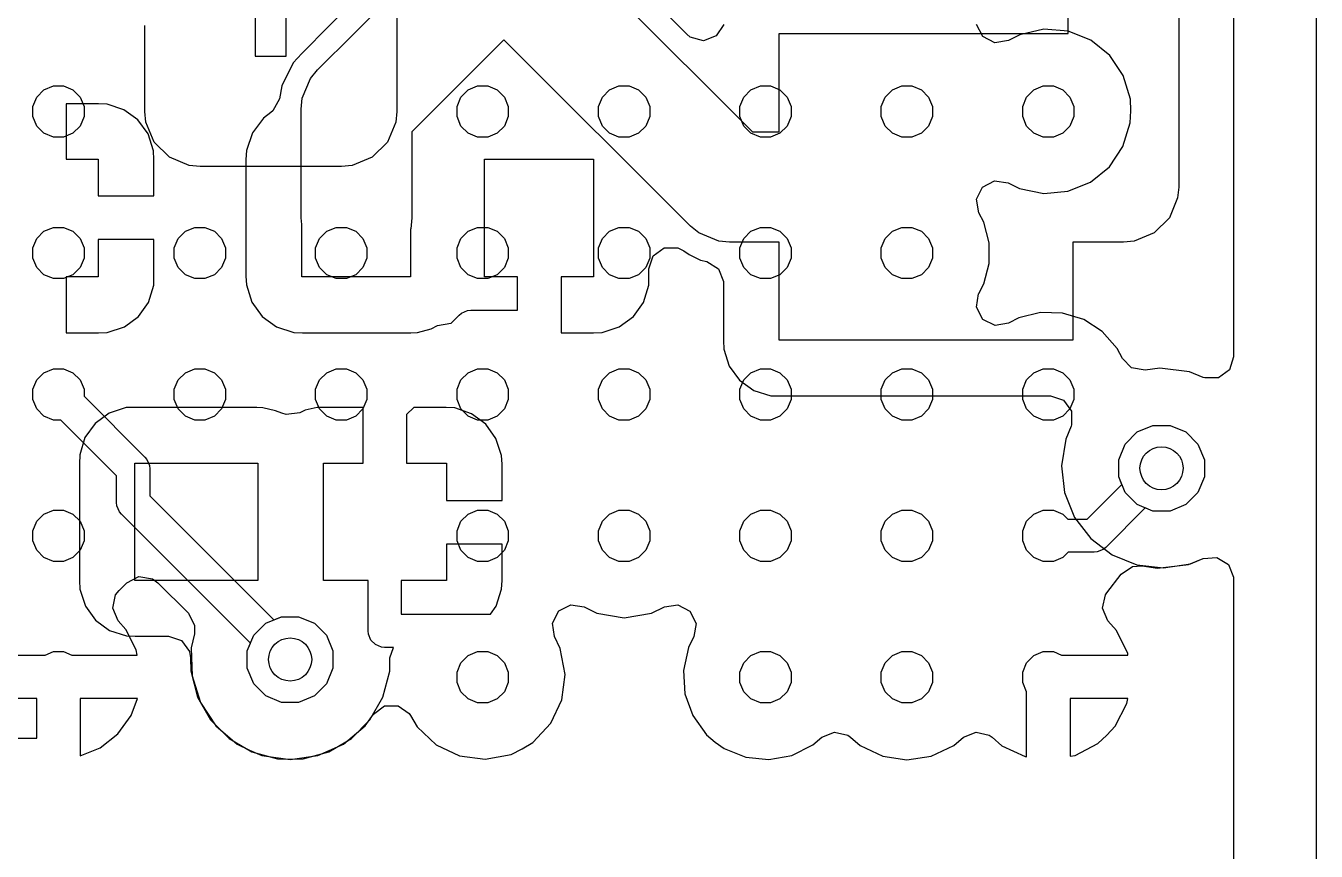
# Model space of a CAD drawing. Header units: inches. Extents: x 3.98 to 8.37, y -7.42 to -0.85.
# Drawn here: x 7.502 to 8.369, y -4.429 to -3.875 of the extents above; entities that cross this region are included whole.
import ezdxf

# ---------------------------------------------------------------- set-up
doc = ezdxf.new("R2010")
doc.units = ezdxf.units.IN
doc.header["$MEASUREMENT"] = 0
for name, color, linetype, true_color in [('Bottom Layer', 153, 'CONTINUOUS', 0x4d7fc4), ('Multi-Layer', 254, 'CONTINUOUS', 0xd0d2cd), ('Top Layer', 13, 'CONTINUOUS', 0xc83434)]:
    doc.layers.add(name, color=color, linetype=linetype, true_color=true_color)

msp = doc.modelspace()

# ---------------------------------------------------------------- linework, layer by layer
at = {"layer": 'Bottom Layer', "linetype": 'CONTINUOUS'}
for p, q in [((8.27678, -2.78939), (8.27678, -3.9833)), ((7.94632, -3.88067), (7.69711, -3.63146)), ((8.20253, -3.88011), (8.20253, -3.79387)), ((7.8497, -3.80555), (7.99033, -3.94618)), ((7.6981, -3.90465), (7.77095, -3.8318)), ((7.73865, -3.84186), (7.68765, -3.89359)), ((7.97114, -3.87413), (7.96608, -3.88179)), ((7.94864, -3.88256), (7.94632, -3.88067)), ((7.95748, -3.88501), (7.94864, -3.88256)), ((7.96608, -3.88179), (7.95748, -3.88501)), ((8.00842, -3.94618), (8.00842, -3.88011)), ((8.00842, -3.88011), (8.20253, -3.88011)), ((7.82345, -3.88431), (7.76148, -3.94628)), ((7.9487, -4.00956), (7.82345, -3.88431)), ((7.68188, -3.89982), (7.67409, -3.9154)), ((7.68765, -3.89359), (7.68188, -3.89982)), ((7.69348, -3.91028), (7.6981, -3.90465)), ((7.67409, -3.9154), (7.67253, -3.92398)), ((7.68794, -3.92366), (7.69348, -3.91028)), ((7.69348, -3.91028), (7.69348, -3.91028)), ((7.55093, -3.92741), (7.52929, -3.92741)), ((7.52929, -3.92741), (7.52929, -3.96459)), ((7.55675, -3.92764), (7.55093, -3.92741)), ((7.67253, -3.92398), (7.66818, -3.93206)), ((7.68722, -3.9309), (7.68794, -3.92366)), ((7.5681, -3.93132), (7.55675, -3.92764)), ((7.57751, -3.93816), (7.5681, -3.93132)), ((7.66687, -3.93318), (7.66181, -3.93701)), ((7.66818, -3.93206), (7.66687, -3.93318)), ((7.68722, -4.00406), (7.68722, -3.9309)), ((7.58434, -3.94757), (7.57751, -3.93816)), ((7.66181, -3.93701), (7.65437, -3.94695)), ((7.58803, -3.95891), (7.58434, -3.94757)), ((7.65437, -3.94695), (7.65041, -3.95878)), ((7.76148, -3.94628), (7.76148, -4.00406)), ((7.99033, -3.94618), (8.00842, -3.94618)), ((7.58826, -3.96474), (7.58803, -3.95891)), ((7.65041, -3.95878), (7.65011, -3.96481)), ((7.52929, -3.96459), (7.55085, -3.96459)), ((7.55085, -3.96459), (7.55085, -3.9893)), ((7.58826, -3.9893), (7.58826, -3.96474)), ((7.65011, -3.96481), (7.65011, -4.04309)), ((7.81044, -4.04352), (7.81044, -3.96459)), ((7.81044, -3.96459), (7.88352, -3.96459)), ((7.88352, -3.96459), (7.88352, -4.04352)), ((8.27678, -3.9833), (8.27607, -3.99055)), ((7.55085, -3.9893), (7.58826, -3.9893)), ((8.27607, -3.99055), (8.27052, -4.00393)), ((8.27607, -3.99055), (8.27607, -3.99055)), ((7.68766, -4.00851), (7.68722, -4.00406)), ((7.76148, -4.00406), (7.76076, -4.0113)), ((8.27052, -4.00393), (8.26028, -4.01417)), ((7.68766, -4.04352), (7.68766, -4.00851)), ((7.76076, -4.0113), (7.76075, -4.01134)), ((7.76075, -4.01134), (7.76075, -4.04352)), ((7.95432, -4.01417), (7.9487, -4.00956)), ((7.58826, -4.01853), (7.55085, -4.01853)), ((7.55085, -4.01853), (7.55085, -4.04352)), ((7.58826, -4.04326), (7.58826, -4.01853)), ((7.96771, -4.01972), (7.95432, -4.01417)), ((7.97495, -4.02043), (7.96771, -4.01972)), ((8.00842, -4.02043), (7.97495, -4.02043)), ((8.00842, -4.0862), (8.00842, -4.02043)), ((8.23965, -4.02043), (8.20574, -4.02043)), ((8.20574, -4.02043), (8.20574, -4.0862)), ((8.2469, -4.01972), (8.23965, -4.02043)), ((8.26028, -4.01417), (8.2469, -4.01972)), ((7.92078, -4.03826), (7.92362, -4.02953)), ((7.92362, -4.02953), (7.93104, -4.02414)), ((7.93104, -4.02414), (7.94022, -4.02414)), ((7.94022, -4.02414), (7.94427, -4.02618)), ((7.94427, -4.02618), (7.94777, -4.02868)), ((7.94777, -4.02868), (7.95558, -4.03231)), ((7.92078, -4.04326), (7.92078, -4.03826)), ((7.95558, -4.03231), (7.95976, -4.03337)), ((7.95976, -4.03337), (7.96752, -4.03827)), ((7.96752, -4.03827), (7.97091, -4.0468)), ((7.55085, -4.04352), (7.52929, -4.04352)), ((7.52929, -4.04352), (7.52929, -4.08115)), ((7.58816, -4.04931), (7.58826, -4.04326)), ((7.65011, -4.04309), (7.65034, -4.04903)), ((7.76075, -4.04352), (7.68766, -4.04352)), ((7.83259, -4.04352), (7.81044, -4.04352)), ((7.83259, -4.06607), (7.83259, -4.04352)), ((7.88352, -4.04352), (7.86182, -4.04352)), ((7.86182, -4.04352), (7.86182, -4.08115)), ((7.92068, -4.04931), (7.92078, -4.04326)), ((7.97091, -4.0468), (7.97094, -4.04776)), ((7.97094, -4.04776), (7.97094, -4.08629)), ((7.58463, -4.0608), (7.58816, -4.04931)), ((7.65034, -4.04903), (7.6541, -4.06059)), ((7.91716, -4.0608), (7.92068, -4.04931)), ((7.57784, -4.07036), (7.58463, -4.0608)), ((7.6541, -4.06059), (7.66107, -4.07019)), ((7.79899, -4.06628), (7.80116, -4.06607)), ((7.80116, -4.06607), (7.83259, -4.06607)), ((7.91036, -4.07036), (7.91716, -4.0608)), ((7.56837, -4.07729), (7.57784, -4.07036)), ((7.66107, -4.07019), (7.67067, -4.07716)), ((7.77873, -4.07637), (7.78775, -4.0747)), ((7.78775, -4.0747), (7.78788, -4.07473)), ((7.78788, -4.07473), (7.79328, -4.06933)), ((7.79328, -4.06933), (7.79497, -4.06795)), ((7.79497, -4.06795), (7.79899, -4.06628)), ((7.9009, -4.07729), (7.91036, -4.07036)), ((7.52929, -4.08115), (7.55101, -4.08115)), ((7.55101, -4.08115), (7.55694, -4.08098)), ((7.55694, -4.08098), (7.56837, -4.07729)), ((7.67067, -4.07716), (7.68223, -4.08092)), ((7.68223, -4.08092), (7.68817, -4.08115)), ((7.68817, -4.08115), (7.76081, -4.08115)), ((7.76081, -4.08115), (7.7654, -4.08105)), ((7.7654, -4.08105), (7.77456, -4.07863)), ((7.77456, -4.07863), (7.77873, -4.07637)), ((7.86182, -4.08115), (7.88353, -4.08115)), ((7.88353, -4.08115), (7.88947, -4.08098)), ((7.88947, -4.08098), (7.9009, -4.07729)), ((7.97094, -4.08629), (7.97111, -4.09224)), ((8.20574, -4.0862), (8.00842, -4.0862)), ((7.97111, -4.09224), (7.97478, -4.10368)), ((7.97478, -4.10368), (7.98171, -4.11314)), ((7.98171, -4.11314), (7.99127, -4.11994)), ((7.99127, -4.11994), (8.00276, -4.12345)), ((8.00276, -4.12345), (8.00881, -4.12353)), ((8.00881, -4.12353), (8.19069, -4.12353)), ((8.19069, -4.12353), (8.19942, -4.12637)), ((8.19942, -4.12637), (8.20481, -4.1338)), ((7.55818, -4.13517), (7.54871, -4.1421)), ((7.56961, -4.13148), (7.55818, -4.13517)), ((7.57555, -4.13131), (7.56961, -4.13148)), ((7.65744, -4.13131), (7.57555, -4.13131)), ((7.6614, -4.13156), (7.65744, -4.13131)), ((7.67004, -4.13358), (7.6614, -4.13156)), ((7.67413, -4.13528), (7.67004, -4.13358)), ((7.67709, -4.13617), (7.67413, -4.13528)), ((7.68619, -4.135), (7.67709, -4.13617)), ((7.68991, -4.13324), (7.68619, -4.135)), ((7.6979, -4.13137), (7.68991, -4.13324)), ((7.70188, -4.13131), (7.6979, -4.13137)), ((7.72881, -4.13131), (7.70188, -4.13131)), ((7.72881, -4.16879), (7.72881, -4.13131)), ((7.76283, -4.13131), (7.75804, -4.1361)), ((7.78462, -4.13131), (7.76283, -4.13131)), ((7.79032, -4.13167), (7.78462, -4.13131)), ((7.80173, -4.1356), (7.79032, -4.13167)), ((8.20481, -4.1338), (8.20481, -4.14297)), ((7.54871, -4.1421), (7.54192, -4.15166)), ((7.75804, -4.1361), (7.75804, -4.16879)), ((7.81118, -4.14262), (7.80173, -4.1356)), ((7.81808, -4.15217), (7.81118, -4.14262)), ((8.20442, -4.14405), (8.20089, -4.1526)), ((8.20481, -4.14297), (8.20442, -4.14405)), ((8.24893, -4.14782), (8.25951, -4.14344)), ((8.25951, -4.14344), (8.27096, -4.14344)), ((8.27096, -4.14344), (8.28154, -4.14782)), ((7.54192, -4.15166), (7.53839, -4.16315)), ((7.82184, -4.16362), (7.81808, -4.15217)), ((8.20089, -4.1526), (8.19808, -4.17062)), ((8.24084, -4.15592), (8.24893, -4.14782)), ((8.28154, -4.14782), (8.28963, -4.15592)), ((8.23645, -4.1665), (8.24084, -4.15592)), ((8.28963, -4.15592), (8.29401, -4.1665)), ((7.53839, -4.16315), (7.5383, -4.1692)), ((7.5383, -4.1692), (7.5383, -4.24772)), ((7.57552, -4.24772), (7.57552, -4.16879)), ((7.57552, -4.16879), (7.65817, -4.16879)), ((7.65817, -4.16879), (7.65817, -4.24772)), ((7.7021, -4.24772), (7.7021, -4.16879)), ((7.7021, -4.16879), (7.72881, -4.16879)), ((7.75804, -4.16879), (7.78475, -4.16879)), ((7.78475, -4.16879), (7.78475, -4.19393)), ((7.82212, -4.16943), (7.82184, -4.16362)), ((7.82212, -4.19393), (7.82212, -4.16943)), ((8.23645, -4.17795), (8.23645, -4.1665)), ((8.29401, -4.1665), (8.29401, -4.17795)), ((8.19808, -4.17062), (8.20012, -4.18849)), ((8.24084, -4.18852), (8.23645, -4.17795)), ((8.29401, -4.17795), (8.28963, -4.18852)), ((7.78475, -4.19393), (7.82212, -4.19393)), ((8.20012, -4.18849), (8.20683, -4.20519)), ((8.24893, -4.19662), (8.24084, -4.18852)), ((8.28963, -4.18852), (8.28154, -4.19662)), ((8.25951, -4.201), (8.24893, -4.19662)), ((8.27096, -4.201), (8.25951, -4.201)), ((8.28154, -4.19662), (8.27096, -4.201)), ((8.20683, -4.20519), (8.21773, -4.2195)), ((8.21773, -4.2195), (8.23205, -4.23041)), ((7.82212, -4.22316), (7.78475, -4.22316)), ((7.78475, -4.22316), (7.78475, -4.24772)), ((7.82212, -4.24772), (7.82212, -4.22316)), ((8.23205, -4.23041), (8.24874, -4.23712)), ((8.24874, -4.23712), (8.26662, -4.23916)), ((8.26662, -4.23916), (8.28464, -4.23635)), ((8.28464, -4.23635), (8.29319, -4.23282)), ((8.29319, -4.23282), (8.30234, -4.23211)), ((8.30234, -4.23211), (8.31016, -4.23692)), ((8.31016, -4.23692), (8.31366, -4.2454)), ((7.5383, -4.24772), (7.53852, -4.25354)), ((7.65817, -4.24772), (7.57552, -4.24772)), ((7.73213, -4.24772), (7.7021, -4.24772)), ((7.73213, -4.28141), (7.73213, -4.24772)), ((7.78475, -4.24772), (7.75442, -4.24772)), ((7.75442, -4.24772), (7.75442, -4.27026)), ((7.82189, -4.25354), (7.82212, -4.24772)), ((8.31366, -4.2454), (8.3137, -4.24655)), ((8.3137, -4.24655), (8.3137, -6.98495)), ((7.53852, -4.25354), (7.54221, -4.26489)), ((7.81821, -4.26489), (7.82189, -4.25354)), ((7.54221, -4.26489), (7.54905, -4.2743)), ((7.8143, -4.27026), (7.81821, -4.26489)), ((7.66347, -4.2763), (7.67405, -4.27192)), ((7.67405, -4.27192), (7.68549, -4.27192)), ((7.68549, -4.27192), (7.69607, -4.2763)), ((7.75442, -4.27026), (7.8143, -4.27026)), ((7.54905, -4.2743), (7.55846, -4.28113)), ((7.55846, -4.28113), (7.5698, -4.28482)), ((7.65537, -4.2844), (7.66347, -4.2763)), ((7.69607, -4.2763), (7.70417, -4.2844)), ((7.73235, -4.28358), (7.73213, -4.28141)), ((7.5698, -4.28482), (7.57563, -4.28505)), ((7.57563, -4.28505), (7.59799, -4.28505)), ((7.59799, -4.28505), (7.60672, -4.28788)), ((7.60672, -4.28788), (7.61211, -4.29531)), ((7.65099, -4.29498), (7.65537, -4.2844)), ((7.70417, -4.2844), (7.70855, -4.29498)), ((7.73401, -4.2876), (7.73235, -4.28358)), ((7.73709, -4.29067), (7.73401, -4.2876)), ((7.7411, -4.29234), (7.73709, -4.29067)), ((7.61211, -4.29531), (7.61284, -4.29958)), ((7.61284, -4.29958), (7.61303, -4.30864)), ((7.65099, -4.30643), (7.65099, -4.29498)), ((7.70855, -4.29498), (7.70855, -4.30643)), ((7.74328, -4.29255), (7.7411, -4.29234)), ((7.7493, -4.29255), (7.74328, -4.29255)), ((7.74665, -4.30864), (7.74685, -4.29958)), ((7.74685, -4.29958), (7.7493, -4.29255)), ((7.61303, -4.30864), (7.61753, -4.32595)), ((7.65537, -4.317), (7.65099, -4.30643)), ((7.70855, -4.30643), (7.70417, -4.317)), ((7.74215, -4.32595), (7.74665, -4.30864)), ((7.66347, -4.3251), (7.65537, -4.317)), ((7.70417, -4.317), (7.69607, -4.3251)), ((7.61753, -4.32595), (7.62627, -4.34129)), ((7.67405, -4.32948), (7.66347, -4.3251)), ((7.69607, -4.3251), (7.68549, -4.32948)), ((7.73341, -4.34129), (7.74215, -4.32595)), ((7.68549, -4.32948), (7.67405, -4.32948)), ((7.62627, -4.34129), (7.6387, -4.35384)), ((7.72098, -4.35383), (7.73341, -4.34129)), ((7.6387, -4.35384), (7.65396, -4.36271)), ((7.70572, -4.36271), (7.72098, -4.35383)), ((7.65396, -4.36271), (7.67123, -4.36737)), ((7.67123, -4.36737), (7.67984, -4.36762)), ((7.67984, -4.36762), (7.68845, -4.36736)), ((7.68845, -4.36736), (7.70572, -4.36271))]:
    msp.add_line(p, q, dxfattribs=at)
at = {"layer": 'Bottom Layer'}
for centre in [(8.26523, -4.17222), (7.67977, -4.3007)]:
    msp.add_circle(centre, 0.01447, dxfattribs=at)
at = {"layer": 'Multi-Layer', "linetype": 'CONTINUOUS'}
msp.add_line((8.36916, -1.24732), (8.36916, -7.02068), dxfattribs=at)
at = {"layer": 'Top Layer', "linetype": 'CONTINUOUS'}
for p, q in [((8.3137, -1.28305), (8.3137, -4.09746)), ((7.65638, -3.83772), (7.65638, -3.89531)), ((7.67714, -3.89531), (7.67714, -3.83772)), ((7.75139, -3.83772), (7.75139, -3.93244)), ((7.58213, -3.93244), (7.58213, -3.87485)), ((8.14515, -3.88218), (8.14095, -3.87402)), ((8.15335, -3.88631), (8.14515, -3.88218)), ((8.16997, -3.88094), (8.16241, -3.88484)), ((8.18624, -3.87729), (8.16997, -3.88094)), ((8.20251, -3.87858), (8.18624, -3.87729)), ((8.21768, -3.88462), (8.20251, -3.87858)), ((8.16241, -3.88484), (8.15335, -3.88631)), ((8.2304, -3.89486), (8.21768, -3.88462)), ((7.65638, -3.89531), (7.67714, -3.89531)), ((8.23952, -3.9084), (8.2304, -3.89486)), ((8.24431, -3.92428), (8.23952, -3.9084)), ((7.50952, -3.92284), (7.51436, -3.918)), ((7.51436, -3.918), (7.52068, -3.91538)), ((7.52068, -3.91538), (7.52753, -3.91538)), ((7.52753, -3.91538), (7.53385, -3.918)), ((7.53385, -3.918), (7.53869, -3.92284)), ((7.79454, -3.92284), (7.79938, -3.918)), ((7.79938, -3.918), (7.8057, -3.91538)), ((7.8057, -3.91538), (7.81255, -3.91538)), ((7.81255, -3.91538), (7.81887, -3.918)), ((7.81887, -3.918), (7.82371, -3.92284)), ((7.88955, -3.92284), (7.89439, -3.918)), ((7.89439, -3.918), (7.90071, -3.91538)), ((7.90071, -3.91538), (7.90755, -3.91538)), ((7.90755, -3.91538), (7.91388, -3.918)), ((7.91388, -3.918), (7.91872, -3.92284)), ((7.98456, -3.92284), (7.9894, -3.918)), ((7.9894, -3.918), (7.99572, -3.91538)), ((7.99572, -3.91538), (8.00256, -3.91538)), ((8.00256, -3.91538), (8.00888, -3.918)), ((8.00888, -3.918), (8.01372, -3.92284)), ((8.07956, -3.92284), (8.0844, -3.918)), ((8.0844, -3.918), (8.09073, -3.91538)), ((8.09073, -3.91538), (8.09757, -3.91538)), ((8.09757, -3.91538), (8.10389, -3.918)), ((8.10389, -3.918), (8.10873, -3.92284)), ((8.17457, -3.92284), (8.17941, -3.918)), ((8.17941, -3.918), (8.18573, -3.91538)), ((8.18573, -3.91538), (8.19258, -3.91538)), ((8.19258, -3.91538), (8.1989, -3.918)), ((8.1989, -3.918), (8.20374, -3.92284)), ((7.5069, -3.92916), (7.50952, -3.92284)), ((7.53869, -3.92284), (7.54131, -3.92916)), ((7.79192, -3.92916), (7.79454, -3.92284)), ((7.82371, -3.92284), (7.82633, -3.92916)), ((7.88693, -3.92916), (7.88955, -3.92284)), ((7.91872, -3.92284), (7.92134, -3.92916)), ((7.98194, -3.92916), (7.98456, -3.92284)), ((8.01372, -3.92284), (8.01634, -3.92916)), ((8.07694, -3.92916), (8.07956, -3.92284)), ((8.10873, -3.92284), (8.11135, -3.92916)), ((8.17195, -3.92916), (8.17457, -3.92284)), ((8.20374, -3.92284), (8.20636, -3.92916)), ((8.24453, -3.93218), (8.24431, -3.92428)), ((7.5069, -3.93601), (7.5069, -3.92916)), ((7.50952, -3.94233), (7.5069, -3.93601)), ((7.54131, -3.93601), (7.53869, -3.94233)), ((7.54131, -3.92916), (7.54131, -3.93601)), ((7.58285, -3.93968), (7.58213, -3.93244)), ((7.75139, -3.93244), (7.75068, -3.93968)), ((7.79192, -3.93601), (7.79192, -3.92916)), ((7.79454, -3.94233), (7.79192, -3.93601)), ((7.82633, -3.93601), (7.82371, -3.94233)), ((7.82633, -3.92916), (7.82633, -3.93601)), ((7.88693, -3.93601), (7.88693, -3.92916)), ((7.88955, -3.94233), (7.88693, -3.93601)), ((7.92134, -3.93601), (7.91872, -3.94233)), ((7.92134, -3.92916), (7.92134, -3.93601)), ((7.98194, -3.93601), (7.98194, -3.92916)), ((7.98456, -3.94233), (7.98194, -3.93601)), ((8.01634, -3.93601), (8.01372, -3.94233)), ((8.01634, -3.92916), (8.01634, -3.93601)), ((8.07694, -3.93601), (8.07694, -3.92916)), ((8.07956, -3.94233), (8.07694, -3.93601)), ((8.11135, -3.93601), (8.10873, -3.94233)), ((8.11135, -3.92916), (8.11135, -3.93601)), ((8.17195, -3.93601), (8.17195, -3.92916)), ((8.17457, -3.94233), (8.17195, -3.93601)), ((8.20636, -3.93601), (8.20374, -3.94233)), ((8.20636, -3.92916), (8.20636, -3.93601)), ((8.24419, -3.94015), (8.24453, -3.93218)), ((7.51436, -3.94717), (7.50952, -3.94233)), ((7.53869, -3.94233), (7.53385, -3.94717)), ((7.58839, -3.95306), (7.58285, -3.93968)), ((7.75068, -3.93968), (7.74513, -3.95306)), ((7.79938, -3.94717), (7.79454, -3.94233)), ((7.82371, -3.94233), (7.81887, -3.94717)), ((7.89439, -3.94717), (7.88955, -3.94233)), ((7.91872, -3.94233), (7.91388, -3.94717)), ((7.9894, -3.94717), (7.98456, -3.94233)), ((8.01372, -3.94233), (8.00888, -3.94717)), ((8.0844, -3.94717), (8.07956, -3.94233)), ((8.10873, -3.94233), (8.10389, -3.94717)), ((8.17941, -3.94717), (8.17457, -3.94233)), ((8.20374, -3.94233), (8.1989, -3.94717)), ((8.23932, -3.95606), (8.24419, -3.94015)), ((7.52068, -3.94979), (7.51436, -3.94717)), ((7.52753, -3.94979), (7.52068, -3.94979)), ((7.53385, -3.94717), (7.52753, -3.94979)), ((7.59863, -3.96331), (7.58839, -3.95306)), ((7.74513, -3.95306), (7.73489, -3.96331)), ((7.8057, -3.94979), (7.79938, -3.94717)), ((7.81255, -3.94979), (7.8057, -3.94979)), ((7.81887, -3.94717), (7.81255, -3.94979)), ((7.90071, -3.94979), (7.89439, -3.94717)), ((7.90755, -3.94979), (7.90071, -3.94979)), ((7.91388, -3.94717), (7.90755, -3.94979)), ((7.99572, -3.94979), (7.9894, -3.94717)), ((8.00256, -3.94979), (7.99572, -3.94979)), ((8.00888, -3.94717), (8.00256, -3.94979)), ((8.09073, -3.94979), (8.0844, -3.94717)), ((8.09757, -3.94979), (8.09073, -3.94979)), ((8.10389, -3.94717), (8.09757, -3.94979)), ((8.18573, -3.94979), (8.17941, -3.94717)), ((8.19258, -3.94979), (8.18573, -3.94979)), ((8.1989, -3.94717), (8.19258, -3.94979)), ((8.23018, -3.96961), (8.23932, -3.95606)), ((7.61201, -3.96885), (7.59863, -3.96331)), ((7.61926, -3.96956), (7.61201, -3.96885)), ((7.71426, -3.96956), (7.61926, -3.96956)), ((7.72151, -3.96885), (7.71426, -3.96956)), ((7.73489, -3.96331), (7.72151, -3.96885)), ((8.21749, -3.97991), (8.23018, -3.96961)), ((8.14497, -3.98332), (8.1531, -3.97905)), ((8.1531, -3.97905), (8.16218, -3.98036)), ((8.14091, -3.99155), (8.14497, -3.98332)), ((8.16218, -3.98036), (8.16226, -3.9804)), ((8.16226, -3.9804), (8.16981, -3.98419)), ((8.16981, -3.98419), (8.18608, -3.98756)), ((8.18608, -3.98756), (8.20236, -3.98607)), ((8.20236, -3.98607), (8.21749, -3.97991)), ((8.14247, -4.00059), (8.14091, -3.99155)), ((8.14582, -4.00698), (8.14247, -4.00059)), ((7.50952, -4.01785), (7.51436, -4.01301)), ((7.51436, -4.01301), (7.52068, -4.01039)), ((7.52068, -4.01039), (7.52753, -4.01039)), ((7.52753, -4.01039), (7.53385, -4.01301)), ((7.53385, -4.01301), (7.53869, -4.01785)), ((7.60453, -4.01785), (7.60937, -4.01301)), ((7.60937, -4.01301), (7.61569, -4.01039)), ((7.61569, -4.01039), (7.62253, -4.01039)), ((7.62253, -4.01039), (7.62886, -4.01301)), ((7.62886, -4.01301), (7.6337, -4.01785)), ((7.69953, -4.01785), (7.70437, -4.01301)), ((7.70437, -4.01301), (7.7107, -4.01039)), ((7.7107, -4.01039), (7.71754, -4.01039)), ((7.71754, -4.01039), (7.72386, -4.01301)), ((7.72386, -4.01301), (7.7287, -4.01785)), ((7.79454, -4.01785), (7.79938, -4.01301)), ((7.79938, -4.01301), (7.8057, -4.01039)), ((7.8057, -4.01039), (7.81255, -4.01039)), ((7.81255, -4.01039), (7.81887, -4.01301)), ((7.81887, -4.01301), (7.82371, -4.01785)), ((7.88955, -4.01785), (7.89439, -4.01301)), ((7.89439, -4.01301), (7.90071, -4.01039)), ((7.90071, -4.01039), (7.90755, -4.01039)), ((7.90755, -4.01039), (7.91388, -4.01301)), ((7.91388, -4.01301), (7.91872, -4.01785)), ((7.98456, -4.01785), (7.9894, -4.01301)), ((7.9894, -4.01301), (7.99572, -4.01039)), ((7.99572, -4.01039), (8.00256, -4.01039)), ((8.00256, -4.01039), (8.00888, -4.01301)), ((8.00888, -4.01301), (8.01372, -4.01785)), ((8.07956, -4.01785), (8.0844, -4.01301)), ((8.0844, -4.01301), (8.09073, -4.01039)), ((8.09073, -4.01039), (8.09757, -4.01039)), ((8.09757, -4.01039), (8.10389, -4.01301)), ((8.10389, -4.01301), (8.10873, -4.01785)), ((8.14944, -4.02069), (8.14582, -4.00698)), ((7.5069, -4.02417), (7.50952, -4.01785)), ((7.53869, -4.01785), (7.54131, -4.02417)), ((7.60191, -4.02417), (7.60453, -4.01785)), ((7.6337, -4.01785), (7.63631, -4.02417)), ((7.69692, -4.02417), (7.69953, -4.01785)), ((7.7287, -4.01785), (7.73132, -4.02417)), ((7.79192, -4.02417), (7.79454, -4.01785)), ((7.82371, -4.01785), (7.82633, -4.02417)), ((7.88693, -4.02417), (7.88955, -4.01785)), ((7.91872, -4.01785), (7.92134, -4.02417)), ((7.98194, -4.02417), (7.98456, -4.01785)), ((8.01372, -4.01785), (8.01634, -4.02417)), ((8.07694, -4.02417), (8.07956, -4.01785)), ((8.10873, -4.01785), (8.11135, -4.02417)), ((8.14944, -4.03464), (8.14944, -4.02069)), ((7.5069, -4.03101), (7.5069, -4.02417)), ((7.50952, -4.03734), (7.5069, -4.03101)), ((7.54131, -4.03101), (7.53869, -4.03734)), ((7.54131, -4.02417), (7.54131, -4.03101)), ((7.60191, -4.03101), (7.60191, -4.02417)), ((7.60453, -4.03734), (7.60191, -4.03101)), ((7.63631, -4.03101), (7.6337, -4.03734)), ((7.63631, -4.02417), (7.63631, -4.03101)), ((7.69692, -4.03101), (7.69692, -4.02417)), ((7.69953, -4.03734), (7.69692, -4.03101)), ((7.73132, -4.03101), (7.7287, -4.03734)), ((7.73132, -4.02417), (7.73132, -4.03101)), ((7.79192, -4.03101), (7.79192, -4.02417)), ((7.79454, -4.03734), (7.79192, -4.03101)), ((7.82633, -4.03101), (7.82371, -4.03734)), ((7.82633, -4.02417), (7.82633, -4.03101)), ((7.88693, -4.03101), (7.88693, -4.02417)), ((7.88955, -4.03734), (7.88693, -4.03101)), ((7.92134, -4.03101), (7.91872, -4.03734)), ((7.92134, -4.02417), (7.92134, -4.03101)), ((7.98194, -4.03101), (7.98194, -4.02417)), ((7.98456, -4.03734), (7.98194, -4.03101)), ((8.01634, -4.03101), (8.01372, -4.03734)), ((8.01634, -4.02417), (8.01634, -4.03101)), ((8.07694, -4.03101), (8.07694, -4.02417)), ((8.07956, -4.03734), (8.07694, -4.03101)), ((8.11135, -4.03101), (8.10873, -4.03734)), ((8.11135, -4.02417), (8.11135, -4.03101)), ((7.51436, -4.04218), (7.50952, -4.03734)), ((7.53869, -4.03734), (7.53385, -4.04218)), ((7.60937, -4.04218), (7.60453, -4.03734)), ((7.6337, -4.03734), (7.62886, -4.04218)), ((7.70437, -4.04218), (7.69953, -4.03734)), ((7.7287, -4.03734), (7.72386, -4.04218)), ((7.79938, -4.04218), (7.79454, -4.03734)), ((7.82371, -4.03734), (7.81887, -4.04218)), ((7.89439, -4.04218), (7.88955, -4.03734)), ((7.91872, -4.03734), (7.91388, -4.04218)), ((7.9894, -4.04218), (7.98456, -4.03734)), ((8.01372, -4.03734), (8.00888, -4.04218)), ((8.0844, -4.04218), (8.07956, -4.03734)), ((8.10873, -4.03734), (8.10389, -4.04218)), ((8.14582, -4.04835), (8.14944, -4.03464)), ((7.52068, -4.04479), (7.51436, -4.04218)), ((7.52753, -4.04479), (7.52068, -4.04479)), ((7.53385, -4.04218), (7.52753, -4.04479)), ((7.61569, -4.04479), (7.60937, -4.04218)), ((7.62253, -4.04479), (7.61569, -4.04479)), ((7.62886, -4.04218), (7.62253, -4.04479)), ((7.7107, -4.04479), (7.70437, -4.04218)), ((7.71754, -4.04479), (7.7107, -4.04479)), ((7.72386, -4.04218), (7.71754, -4.04479)), ((7.8057, -4.04479), (7.79938, -4.04218)), ((7.81255, -4.04479), (7.8057, -4.04479)), ((7.81887, -4.04218), (7.81255, -4.04479)), ((7.90071, -4.04479), (7.89439, -4.04218)), ((7.90755, -4.04479), (7.90071, -4.04479)), ((7.91388, -4.04218), (7.90755, -4.04479)), ((7.99572, -4.04479), (7.9894, -4.04218)), ((8.00256, -4.04479), (7.99572, -4.04479)), ((8.00888, -4.04218), (8.00256, -4.04479)), ((8.09073, -4.04479), (8.0844, -4.04218)), ((8.09757, -4.04479), (8.09073, -4.04479)), ((8.10389, -4.04218), (8.09757, -4.04479)), ((8.14247, -4.05474), (8.14582, -4.04835)), ((8.14096, -4.06408), (8.14233, -4.055)), ((8.14233, -4.055), (8.14247, -4.05474)), ((8.14518, -4.07222), (8.14096, -4.06408)), ((8.15339, -4.07633), (8.14518, -4.07222)), ((8.16245, -4.07483), (8.15339, -4.07633)), ((8.16931, -4.07127), (8.16245, -4.07483)), ((8.18399, -4.06757), (8.16931, -4.07127)), ((8.19881, -4.06797), (8.18399, -4.06757)), ((8.21297, -4.07235), (8.19881, -4.06797)), ((8.22541, -4.0804), (8.21297, -4.07235)), ((8.23537, -4.09169), (8.22541, -4.0804)), ((8.23891, -4.09848), (8.23537, -4.09169)), ((8.24517, -4.10476), (8.23891, -4.09848)), ((8.3137, -4.09746), (8.31087, -4.10619)), ((7.50952, -4.11285), (7.51436, -4.10802)), ((7.51436, -4.10802), (7.52068, -4.1054)), ((7.52068, -4.1054), (7.52753, -4.1054)), ((7.52753, -4.1054), (7.53385, -4.10802)), ((7.53385, -4.10802), (7.53869, -4.11285)), ((7.60453, -4.11285), (7.60937, -4.10802)), ((7.60937, -4.10802), (7.61569, -4.1054)), ((7.61569, -4.1054), (7.62253, -4.1054)), ((7.62253, -4.1054), (7.62886, -4.10802)), ((7.62886, -4.10802), (7.6337, -4.11285)), ((7.69953, -4.11285), (7.70437, -4.10802)), ((7.70437, -4.10802), (7.7107, -4.1054)), ((7.7107, -4.1054), (7.71754, -4.1054)), ((7.71754, -4.1054), (7.72386, -4.10802)), ((7.72386, -4.10802), (7.7287, -4.11285)), ((7.79454, -4.11285), (7.79938, -4.10802)), ((7.79938, -4.10802), (7.8057, -4.1054)), ((7.8057, -4.1054), (7.81255, -4.1054)), ((7.81255, -4.1054), (7.81887, -4.10802)), ((7.81887, -4.10802), (7.82371, -4.11285)), ((7.88955, -4.11285), (7.89439, -4.10802)), ((7.89439, -4.10802), (7.90071, -4.1054)), ((7.90071, -4.1054), (7.90755, -4.1054)), ((7.90755, -4.1054), (7.91388, -4.10802)), ((7.91388, -4.10802), (7.91872, -4.11285)), ((7.98456, -4.11285), (7.9894, -4.10802)), ((7.9894, -4.10802), (7.99572, -4.1054)), ((7.99572, -4.1054), (8.00256, -4.1054)), ((8.00256, -4.1054), (8.00888, -4.10802)), ((8.00888, -4.10802), (8.01372, -4.11285)), ((8.07956, -4.11285), (8.0844, -4.10802)), ((8.0844, -4.10802), (8.09073, -4.1054)), ((8.09073, -4.1054), (8.09757, -4.1054)), ((8.09757, -4.1054), (8.10389, -4.10802)), ((8.10389, -4.10802), (8.10873, -4.11285)), ((8.17457, -4.11285), (8.17941, -4.10802)), ((8.17941, -4.10802), (8.18573, -4.1054)), ((8.18573, -4.1054), (8.19258, -4.1054)), ((8.19258, -4.1054), (8.1989, -4.10802)), ((8.1989, -4.10802), (8.20374, -4.11285)), ((8.25422, -4.10631), (8.24517, -4.10476)), ((8.26411, -4.10487), (8.25422, -4.10631)), ((8.28393, -4.10734), (8.26411, -4.10487)), ((8.29315, -4.11117), (8.28393, -4.10734)), ((8.31087, -4.10619), (8.30344, -4.11158)), ((7.5069, -4.11918), (7.50952, -4.11285)), ((7.53869, -4.11285), (7.54131, -4.11918)), ((7.60191, -4.11918), (7.60453, -4.11285)), ((7.6337, -4.11285), (7.63631, -4.11918)), ((7.69692, -4.11918), (7.69953, -4.11285)), ((7.7287, -4.11285), (7.73132, -4.11918)), ((7.79192, -4.11918), (7.79454, -4.11285)), ((7.82371, -4.11285), (7.82633, -4.11918)), ((7.88693, -4.11918), (7.88955, -4.11285)), ((7.91872, -4.11285), (7.92134, -4.11918)), ((7.98194, -4.11918), (7.98456, -4.11285)), ((8.01372, -4.11285), (8.01634, -4.11918)), ((8.07694, -4.11918), (8.07956, -4.11285)), ((8.10873, -4.11285), (8.11135, -4.11918)), ((8.17195, -4.11918), (8.17457, -4.11285)), ((8.20374, -4.11285), (8.20636, -4.11918)), ((8.29426, -4.11158), (8.29315, -4.11117)), ((8.30344, -4.11158), (8.29426, -4.11158)), ((7.5069, -4.12602), (7.5069, -4.11918)), ((7.50952, -4.13234), (7.5069, -4.12602)), ((7.54131, -4.11918), (7.54131, -4.12388)), ((7.54131, -4.12388), (7.58219, -4.1647)), ((7.60191, -4.12602), (7.60191, -4.11918)), ((7.60453, -4.13234), (7.60191, -4.12602)), ((7.63631, -4.12602), (7.6337, -4.13234)), ((7.63631, -4.11918), (7.63631, -4.12602)), ((7.69692, -4.12602), (7.69692, -4.11918)), ((7.69953, -4.13234), (7.69692, -4.12602)), ((7.73132, -4.12602), (7.7287, -4.13234)), ((7.73132, -4.11918), (7.73132, -4.12602)), ((7.79192, -4.12602), (7.79192, -4.11918)), ((7.79454, -4.13234), (7.79192, -4.12602)), ((7.82633, -4.12602), (7.82371, -4.13234)), ((7.82633, -4.11918), (7.82633, -4.12602)), ((7.88693, -4.12602), (7.88693, -4.11918)), ((7.88955, -4.13234), (7.88693, -4.12602)), ((7.92134, -4.12602), (7.91872, -4.13234)), ((7.92134, -4.11918), (7.92134, -4.12602)), ((7.98194, -4.12602), (7.98194, -4.11918)), ((7.98456, -4.13234), (7.98194, -4.12602)), ((8.01634, -4.12602), (8.01372, -4.13234)), ((8.01634, -4.11918), (8.01634, -4.12602)), ((8.07694, -4.12602), (8.07694, -4.11918)), ((8.07956, -4.13234), (8.07694, -4.12602)), ((8.11135, -4.12602), (8.10873, -4.13234)), ((8.11135, -4.11918), (8.11135, -4.12602)), ((8.17195, -4.12602), (8.17195, -4.11918)), ((8.17457, -4.13234), (8.17195, -4.12602)), ((8.20636, -4.12602), (8.20374, -4.13234)), ((8.20636, -4.11918), (8.20636, -4.12602)), ((7.51436, -4.13718), (7.50952, -4.13234)), ((7.60937, -4.13718), (7.60453, -4.13234)), ((7.6337, -4.13234), (7.62886, -4.13718)), ((7.70437, -4.13718), (7.69953, -4.13234)), ((7.7287, -4.13234), (7.72386, -4.13718)), ((7.79938, -4.13718), (7.79454, -4.13234)), ((7.82371, -4.13234), (7.81887, -4.13718)), ((7.89439, -4.13718), (7.88955, -4.13234)), ((7.91872, -4.13234), (7.91388, -4.13718)), ((7.9894, -4.13718), (7.98456, -4.13234)), ((8.01372, -4.13234), (8.00888, -4.13718)), ((8.0844, -4.13718), (8.07956, -4.13234)), ((8.10873, -4.13234), (8.10389, -4.13718)), ((8.17941, -4.13718), (8.17457, -4.13234)), ((8.20374, -4.13234), (8.1989, -4.13718)), ((7.52068, -4.1398), (7.51436, -4.13718)), ((7.52571, -4.1398), (7.52068, -4.1398)), ((7.56317, -4.17721), (7.52571, -4.1398)), ((7.61569, -4.1398), (7.60937, -4.13718)), ((7.62253, -4.1398), (7.61569, -4.1398)), ((7.62886, -4.13718), (7.62253, -4.1398)), ((7.7107, -4.1398), (7.70437, -4.13718)), ((7.71754, -4.1398), (7.7107, -4.1398)), ((7.72386, -4.13718), (7.71754, -4.1398)), ((7.8057, -4.1398), (7.79938, -4.13718)), ((7.81255, -4.1398), (7.8057, -4.1398)), ((7.81887, -4.13718), (7.81255, -4.1398)), ((7.90071, -4.1398), (7.89439, -4.13718)), ((7.90755, -4.1398), (7.90071, -4.1398)), ((7.91388, -4.13718), (7.90755, -4.1398)), ((7.99572, -4.1398), (7.9894, -4.13718)), ((8.00256, -4.1398), (7.99572, -4.1398)), ((8.00888, -4.13718), (8.00256, -4.1398)), ((8.09073, -4.1398), (8.0844, -4.13718)), ((8.09757, -4.1398), (8.09073, -4.1398)), ((8.10389, -4.13718), (8.09757, -4.1398)), ((8.18573, -4.1398), (8.17941, -4.13718)), ((8.19258, -4.1398), (8.18573, -4.1398)), ((8.1989, -4.13718), (8.19258, -4.1398)), ((8.24893, -4.14782), (8.25951, -4.14344)), ((8.25951, -4.14344), (8.27096, -4.14344)), ((8.27096, -4.14344), (8.28154, -4.14782)), ((8.24084, -4.15592), (8.24893, -4.14782)), ((8.28154, -4.14782), (8.28963, -4.15592)), ((8.23645, -4.1665), (8.24084, -4.15592)), ((8.28963, -4.15592), (8.29401, -4.1665)), ((7.58219, -4.1647), (7.58357, -4.16639)), ((7.58357, -4.16639), (7.58358, -4.16639)), ((7.58358, -4.16639), (7.58358, -4.1664)), ((7.58358, -4.1664), (7.58441, -4.16841)), ((7.58441, -4.16841), (7.58524, -4.17041)), ((8.23645, -4.17795), (8.23645, -4.1665)), ((8.29401, -4.1665), (8.29401, -4.17795)), ((7.56317, -4.19524), (7.56317, -4.17721)), ((7.58524, -4.17041), (7.58524, -4.17041)), ((7.58524, -4.17041), (7.58524, -4.17041)), ((7.58524, -4.17041), (7.58546, -4.17259)), ((7.58546, -4.17259), (7.58546, -4.19063)), ((8.23859, -4.1831), (8.23645, -4.17795)), ((8.29401, -4.17795), (8.28963, -4.18852)), ((8.21531, -4.20639), (8.23859, -4.1831)), ((7.56338, -4.19742), (7.56317, -4.19524)), ((7.58546, -4.19063), (7.66889, -4.27406)), ((8.28963, -4.18852), (8.28154, -4.19662)), ((7.50952, -4.20786), (7.51436, -4.20302)), ((7.51436, -4.20302), (7.52068, -4.2004)), ((7.52068, -4.2004), (7.52753, -4.2004)), ((7.52753, -4.2004), (7.53385, -4.20302)), ((7.53385, -4.20302), (7.53869, -4.20786)), ((7.56504, -4.20143), (7.56338, -4.19742)), ((7.56643, -4.20312), (7.56504, -4.20143)), ((7.65313, -4.28982), (7.56643, -4.20312)), ((7.79454, -4.20786), (7.79938, -4.20302)), ((7.79938, -4.20302), (7.8057, -4.2004)), ((7.8057, -4.2004), (7.81255, -4.2004)), ((7.81255, -4.2004), (7.81887, -4.20302)), ((7.81887, -4.20302), (7.82371, -4.20786)), ((7.88955, -4.20786), (7.89439, -4.20302)), ((7.89439, -4.20302), (7.90071, -4.2004)), ((7.90071, -4.2004), (7.90755, -4.2004)), ((7.90755, -4.2004), (7.91388, -4.20302)), ((7.91388, -4.20302), (7.91872, -4.20786)), ((7.98456, -4.20786), (7.9894, -4.20302)), ((7.9894, -4.20302), (7.99572, -4.2004)), ((7.99572, -4.2004), (8.00256, -4.2004)), ((8.00256, -4.2004), (8.00888, -4.20302)), ((8.00888, -4.20302), (8.01372, -4.20786)), ((8.07956, -4.20786), (8.0844, -4.20302)), ((8.0844, -4.20302), (8.09073, -4.2004)), ((8.09073, -4.2004), (8.09757, -4.2004)), ((8.09757, -4.2004), (8.10389, -4.20302)), ((8.10389, -4.20302), (8.10873, -4.20786)), ((8.17457, -4.20786), (8.17941, -4.20302)), ((8.17941, -4.20302), (8.18573, -4.2004)), ((8.18573, -4.2004), (8.19258, -4.2004)), ((8.19258, -4.2004), (8.1989, -4.20302)), ((8.1989, -4.20302), (8.20226, -4.20639)), ((8.25435, -4.19886), (8.2278, -4.22541)), ((8.25951, -4.201), (8.25435, -4.19886)), ((8.27096, -4.201), (8.25951, -4.201)), ((8.28154, -4.19662), (8.27096, -4.201)), ((7.5069, -4.21418), (7.50952, -4.20786)), ((7.53869, -4.20786), (7.54131, -4.21418)), ((7.79192, -4.21418), (7.79454, -4.20786)), ((7.82371, -4.20786), (7.82633, -4.21418)), ((7.88693, -4.21418), (7.88955, -4.20786)), ((7.91872, -4.20786), (7.92134, -4.21418)), ((7.98194, -4.21418), (7.98456, -4.20786)), ((8.01372, -4.20786), (8.01634, -4.21418)), ((8.07694, -4.21418), (8.07956, -4.20786)), ((8.10873, -4.20786), (8.11135, -4.21418)), ((8.17195, -4.21418), (8.17457, -4.20786)), ((8.20226, -4.20639), (8.21531, -4.20639)), ((7.5069, -4.22103), (7.5069, -4.21418)), ((7.50952, -4.22735), (7.5069, -4.22103)), ((7.54131, -4.22103), (7.53869, -4.22735)), ((7.54131, -4.21418), (7.54131, -4.22103)), ((7.79192, -4.22103), (7.79192, -4.21418)), ((7.79454, -4.22735), (7.79192, -4.22103)), ((7.82633, -4.22103), (7.82371, -4.22735)), ((7.82633, -4.21418), (7.82633, -4.22103)), ((7.88693, -4.22103), (7.88693, -4.21418)), ((7.88955, -4.22735), (7.88693, -4.22103)), ((7.92134, -4.22103), (7.91872, -4.22735)), ((7.92134, -4.21418), (7.92134, -4.22103)), ((7.98194, -4.22103), (7.98194, -4.21418)), ((7.98456, -4.22735), (7.98194, -4.22103)), ((8.01634, -4.22103), (8.01372, -4.22735)), ((8.01634, -4.21418), (8.01634, -4.22103)), ((8.07694, -4.22103), (8.07694, -4.21418)), ((8.07956, -4.22735), (8.07694, -4.22103)), ((8.11135, -4.22103), (8.10873, -4.22735)), ((8.11135, -4.21418), (8.11135, -4.22103)), ((8.17195, -4.22103), (8.17195, -4.21418)), ((8.17457, -4.22735), (8.17195, -4.22103)), ((7.51436, -4.23219), (7.50952, -4.22735)), ((7.53869, -4.22735), (7.53385, -4.23219)), ((7.79938, -4.23219), (7.79454, -4.22735)), ((7.82371, -4.22735), (7.81887, -4.23219)), ((7.89439, -4.23219), (7.88955, -4.22735)), ((7.91872, -4.22735), (7.91388, -4.23219)), ((7.9894, -4.23219), (7.98456, -4.22735)), ((8.01372, -4.22735), (8.00888, -4.23219)), ((8.0844, -4.23219), (8.07956, -4.22735)), ((8.10873, -4.22735), (8.10389, -4.23219)), ((8.17941, -4.23219), (8.17457, -4.22735)), ((8.20241, -4.22868), (8.1989, -4.23219)), ((8.21992, -4.22868), (8.20241, -4.22868)), ((8.2221, -4.22846), (8.21992, -4.22868)), ((8.22611, -4.2268), (8.2221, -4.22846)), ((8.2278, -4.22541), (8.22611, -4.2268)), ((7.52068, -4.23481), (7.51436, -4.23219)), ((7.52753, -4.23481), (7.52068, -4.23481)), ((7.53385, -4.23219), (7.52753, -4.23481)), ((7.8057, -4.23481), (7.79938, -4.23219)), ((7.81255, -4.23481), (7.8057, -4.23481)), ((7.81887, -4.23219), (7.81255, -4.23481)), ((7.90071, -4.23481), (7.89439, -4.23219)), ((7.90755, -4.23481), (7.90071, -4.23481)), ((7.91388, -4.23219), (7.90755, -4.23481)), ((7.99572, -4.23481), (7.9894, -4.23219)), ((8.00256, -4.23481), (7.99572, -4.23481)), ((8.00888, -4.23219), (8.00256, -4.23481)), ((8.09073, -4.23481), (8.0844, -4.23219)), ((8.09757, -4.23481), (8.09073, -4.23481)), ((8.10389, -4.23219), (8.09757, -4.23481)), ((8.18573, -4.23481), (8.17941, -4.23219)), ((8.19258, -4.23481), (8.18573, -4.23481)), ((8.1989, -4.23219), (8.19258, -4.23481)), ((8.23809, -4.24337), (8.24564, -4.23816)), ((8.24564, -4.23816), (8.25215, -4.23772)), ((8.25215, -4.23772), (8.26256, -4.23932)), ((8.26256, -4.23932), (8.28346, -4.23684)), ((8.28346, -4.23684), (8.29318, -4.23282)), ((8.29318, -4.23282), (8.30233, -4.23211)), ((8.30233, -4.23211), (8.31015, -4.23691)), ((8.31015, -4.23691), (8.31366, -4.2454)), ((7.56995, -4.2492), (7.57813, -4.24503)), ((7.57813, -4.24503), (7.58719, -4.24647)), ((7.58719, -4.24647), (7.59095, -4.2492)), ((8.22859, -4.2558), (8.23809, -4.24337)), ((8.31366, -4.2454), (8.3137, -4.24655)), ((8.3137, -4.24655), (8.3137, -6.58226)), ((7.56253, -4.25729), (7.56483, -4.25432)), ((7.56483, -4.25432), (7.56995, -4.2492)), ((7.59095, -4.2492), (7.61141, -4.26966)), ((8.2276, -4.25726), (8.22859, -4.2558)), ((7.56055, -4.26625), (7.56253, -4.25729)), ((7.86019, -4.26811), (7.8684, -4.26401)), ((7.8684, -4.26401), (7.87723, -4.26542)), ((7.87723, -4.26542), (7.88574, -4.26967)), ((7.92267, -4.26967), (7.93119, -4.26542)), ((7.93119, -4.26542), (7.94026, -4.26405)), ((7.94026, -4.26405), (7.94841, -4.26829)), ((8.2256, -4.26621), (8.2276, -4.25726)), ((7.56422, -4.27467), (7.56055, -4.26625)), ((7.61141, -4.26966), (7.61558, -4.27784)), ((7.66889, -4.27406), (7.67405, -4.27192)), ((7.67405, -4.27192), (7.68549, -4.27192)), ((7.68549, -4.27192), (7.69607, -4.2763)), ((7.85594, -4.27624), (7.86019, -4.26811)), ((7.88574, -4.26967), (7.90421, -4.27279)), ((7.90421, -4.27279), (7.92267, -4.26967)), ((7.94841, -4.26829), (7.95251, -4.2765)), ((8.22924, -4.27464), (8.2256, -4.26621)), ((7.56937, -4.28048), (7.56422, -4.27467)), ((7.57636, -4.29415), (7.56937, -4.28048)), ((7.61558, -4.27784), (7.61541, -4.28338)), ((7.69607, -4.2763), (7.70417, -4.2844)), ((7.85729, -4.28532), (7.85594, -4.27624)), ((7.95251, -4.2765), (7.9511, -4.28535)), ((8.23504, -4.28121), (8.22924, -4.27464)), ((8.24253, -4.29672), (8.23504, -4.28121)), ((7.61541, -4.28338), (7.61333, -4.29278)), ((7.65099, -4.29498), (7.65313, -4.28982)), ((7.70417, -4.2844), (7.70855, -4.29498)), ((7.86129, -4.29335), (7.85729, -4.28532)), ((7.9511, -4.28535), (7.94749, -4.29257)), ((7.47125, -4.2977), (7.51514, -4.2977)), ((7.51514, -4.2977), (7.52068, -4.29541)), ((7.52068, -4.29541), (7.52753, -4.29541)), ((7.52753, -4.29541), (7.53306, -4.2977)), ((7.53306, -4.2977), (7.57707, -4.2977)), ((7.57707, -4.2977), (7.57636, -4.29415)), ((7.61333, -4.29278), (7.61384, -4.31175)), ((7.65099, -4.30643), (7.65099, -4.29498)), ((7.70855, -4.29498), (7.70855, -4.30643)), ((7.79454, -4.30287), (7.79938, -4.29803)), ((7.79938, -4.29803), (7.8057, -4.29541)), ((7.8057, -4.29541), (7.81255, -4.29541)), ((7.81255, -4.29541), (7.81887, -4.29803)), ((7.81887, -4.29803), (7.82371, -4.30287)), ((7.86457, -4.31067), (7.86129, -4.29335)), ((7.94749, -4.29257), (7.94406, -4.30808)), ((7.98456, -4.30287), (7.9894, -4.29803)), ((7.9894, -4.29803), (7.99572, -4.29541)), ((7.99572, -4.29541), (8.00256, -4.29541)), ((8.00256, -4.29541), (8.00888, -4.29803)), ((8.00888, -4.29803), (8.01372, -4.30287)), ((8.07956, -4.30287), (8.0844, -4.29803)), ((8.0844, -4.29803), (8.09073, -4.29541)), ((8.09073, -4.29541), (8.09757, -4.29541)), ((8.09757, -4.29541), (8.10389, -4.29803)), ((8.10389, -4.29803), (8.10873, -4.30287)), ((8.17457, -4.30287), (8.17941, -4.29803)), ((8.17941, -4.29803), (8.18573, -4.29541)), ((8.18573, -4.29541), (8.19258, -4.29541)), ((8.19258, -4.29541), (8.19811, -4.2977)), ((8.19811, -4.2977), (8.24267, -4.2977)), ((8.24267, -4.2977), (8.24253, -4.29672)), ((7.65537, -4.317), (7.65099, -4.30643)), ((7.70855, -4.30643), (7.70417, -4.317)), ((7.79192, -4.30919), (7.79454, -4.30287)), ((7.82371, -4.30287), (7.82633, -4.30919)), ((7.94406, -4.30808), (7.94503, -4.32368)), ((7.98194, -4.30919), (7.98456, -4.30287)), ((8.01372, -4.30287), (8.01634, -4.30919)), ((8.07694, -4.30919), (8.07956, -4.30287)), ((8.10873, -4.30287), (8.11135, -4.30919)), ((8.17195, -4.30919), (8.17457, -4.30287)), ((7.61384, -4.31175), (7.61948, -4.32961)), ((7.66347, -4.3251), (7.65537, -4.317)), ((7.70417, -4.317), (7.69607, -4.3251)), ((7.79192, -4.31604), (7.79192, -4.30919)), ((7.79454, -4.32236), (7.79192, -4.31604)), ((7.82633, -4.31604), (7.82371, -4.32236)), ((7.82633, -4.30919), (7.82633, -4.31604)), ((7.86237, -4.32786), (7.86457, -4.31067)), ((7.98194, -4.31604), (7.98194, -4.30919)), ((7.98456, -4.32236), (7.98194, -4.31604)), ((8.01634, -4.31604), (8.01372, -4.32236)), ((8.01634, -4.30919), (8.01634, -4.31604)), ((8.07694, -4.31604), (8.07694, -4.30919)), ((8.07956, -4.32236), (8.07694, -4.31604)), ((8.11135, -4.31604), (8.10873, -4.32236)), ((8.11135, -4.30919), (8.11135, -4.31604)), ((8.17195, -4.31604), (8.17195, -4.30919)), ((8.17457, -4.32236), (8.17195, -4.31604)), ((7.67405, -4.32948), (7.66347, -4.3251)), ((7.69607, -4.3251), (7.68549, -4.32948)), ((7.79938, -4.3272), (7.79454, -4.32236)), ((7.82371, -4.32236), (7.81887, -4.3272)), ((7.94503, -4.32368), (7.95028, -4.3384)), ((7.9894, -4.3272), (7.98456, -4.32236)), ((8.01372, -4.32236), (8.00888, -4.3272)), ((8.0844, -4.3272), (8.07956, -4.32236)), ((8.10873, -4.32236), (8.10389, -4.3272)), ((8.17461, -4.3224), (8.17457, -4.32236)), ((8.17461, -4.36574), (8.17461, -4.3224)), ((7.50956, -4.32694), (7.47123, -4.32694)), ((7.50956, -4.35343), (7.50956, -4.32694)), ((7.57713, -4.32694), (7.53879, -4.32694)), ((7.53879, -4.32694), (7.53879, -4.3655)), ((7.5729, -4.33839), (7.57713, -4.32694)), ((7.61948, -4.32961), (7.62982, -4.34524)), ((7.68549, -4.32948), (7.67405, -4.32948)), ((7.7357, -4.33734), (7.74307, -4.33187)), ((7.74307, -4.33187), (7.75225, -4.33177)), ((7.75225, -4.33177), (7.75973, -4.33708)), ((7.8057, -4.32982), (7.79938, -4.3272)), ((7.81255, -4.32982), (7.8057, -4.32982)), ((7.81887, -4.3272), (7.81255, -4.32982)), ((7.85496, -4.34353), (7.86237, -4.32786)), ((7.99572, -4.32982), (7.9894, -4.3272)), ((8.00256, -4.32982), (7.99572, -4.32982)), ((8.00888, -4.3272), (8.00256, -4.32982)), ((8.09073, -4.32982), (8.0844, -4.3272)), ((8.09757, -4.32982), (8.09073, -4.32982)), ((8.10389, -4.3272), (8.09757, -4.32982)), ((8.24259, -4.32694), (8.20384, -4.32694)), ((8.20384, -4.32694), (8.20384, -4.36574)), ((8.23407, -4.34547), (8.24203, -4.33019)), ((8.24203, -4.33019), (8.24259, -4.32694)), ((7.56397, -4.35066), (7.5729, -4.33839)), ((7.73011, -4.34521), (7.7357, -4.33734)), ((7.75973, -4.33708), (7.76055, -4.3383)), ((7.76055, -4.3383), (7.76516, -4.346)), ((7.84287, -4.35636), (7.85496, -4.34353)), ((7.95028, -4.3384), (7.95953, -4.35131)), ((7.55204, -4.36004), (7.56397, -4.35066)), ((7.62982, -4.34524), (7.64425, -4.35758)), ((7.71556, -4.35753), (7.73011, -4.34521)), ((7.76516, -4.346), (7.77799, -4.35808)), ((7.95953, -4.35131), (7.96526, -4.35616)), ((8.03711, -4.35289), (8.0456, -4.3494)), ((8.0456, -4.3494), (8.05451, -4.35157)), ((8.05451, -4.35157), (8.05634, -4.3529)), ((8.1321, -4.3529), (8.14059, -4.3494)), ((8.14059, -4.3494), (8.14951, -4.35156)), ((8.14951, -4.35156), (8.15137, -4.35292)), ((8.22239, -4.3572), (8.22839, -4.35153)), ((8.22839, -4.35153), (8.23407, -4.34547)), ((7.48791, -4.35343), (7.50956, -4.35343)), ((7.53879, -4.3655), (7.55204, -4.36004)), ((7.64425, -4.35758), (7.65238, -4.36164)), ((7.69837, -4.36523), (7.71556, -4.35753)), ((7.77799, -4.35808), (7.79366, -4.36549)), ((7.82817, -4.36441), (7.83568, -4.36067)), ((7.83568, -4.36067), (7.84287, -4.35636)), ((7.96526, -4.35616), (7.9713, -4.36053)), ((7.9713, -4.36053), (7.98599, -4.36638)), ((8.01678, -4.36513), (8.03096, -4.3581)), ((8.03096, -4.3581), (8.03711, -4.35289)), ((8.05634, -4.3529), (8.06283, -4.35842)), ((8.06283, -4.35842), (8.07794, -4.36562)), ((8.11051, -4.36562), (8.12561, -4.35842)), ((8.12561, -4.35842), (8.1321, -4.3529)), ((8.15137, -4.35292), (8.15803, -4.3586)), ((8.15803, -4.3586), (8.17364, -4.36589)), ((8.20716, -4.36515), (8.22239, -4.3572)), ((7.65238, -4.36164), (7.66083, -4.36512)), ((7.66083, -4.36512), (7.67972, -4.36784)), ((7.67972, -4.36784), (7.69837, -4.36523)), ((7.79366, -4.36549), (7.81085, -4.36769)), ((7.81085, -4.36769), (7.82817, -4.36441)), ((7.98599, -4.36638), (8.00147, -4.36792)), ((8.00147, -4.36792), (8.01678, -4.36513)), ((8.07794, -4.36562), (8.09422, -4.36805)), ((8.09422, -4.36805), (8.11051, -4.36562)), ((8.17364, -4.36589), (8.17461, -4.36602)), ((8.17461, -4.36602), (8.17461, -4.36574)), ((8.20384, -4.36574), (8.20716, -4.36515))]:
    msp.add_line(p, q, dxfattribs=at)
at = {"layer": 'Top Layer'}
for centre in [(8.26523, -4.17222), (7.67977, -4.3007)]:
    msp.add_circle(centre, 0.01447, dxfattribs=at)

doc.saveas('drawing.dxf')
